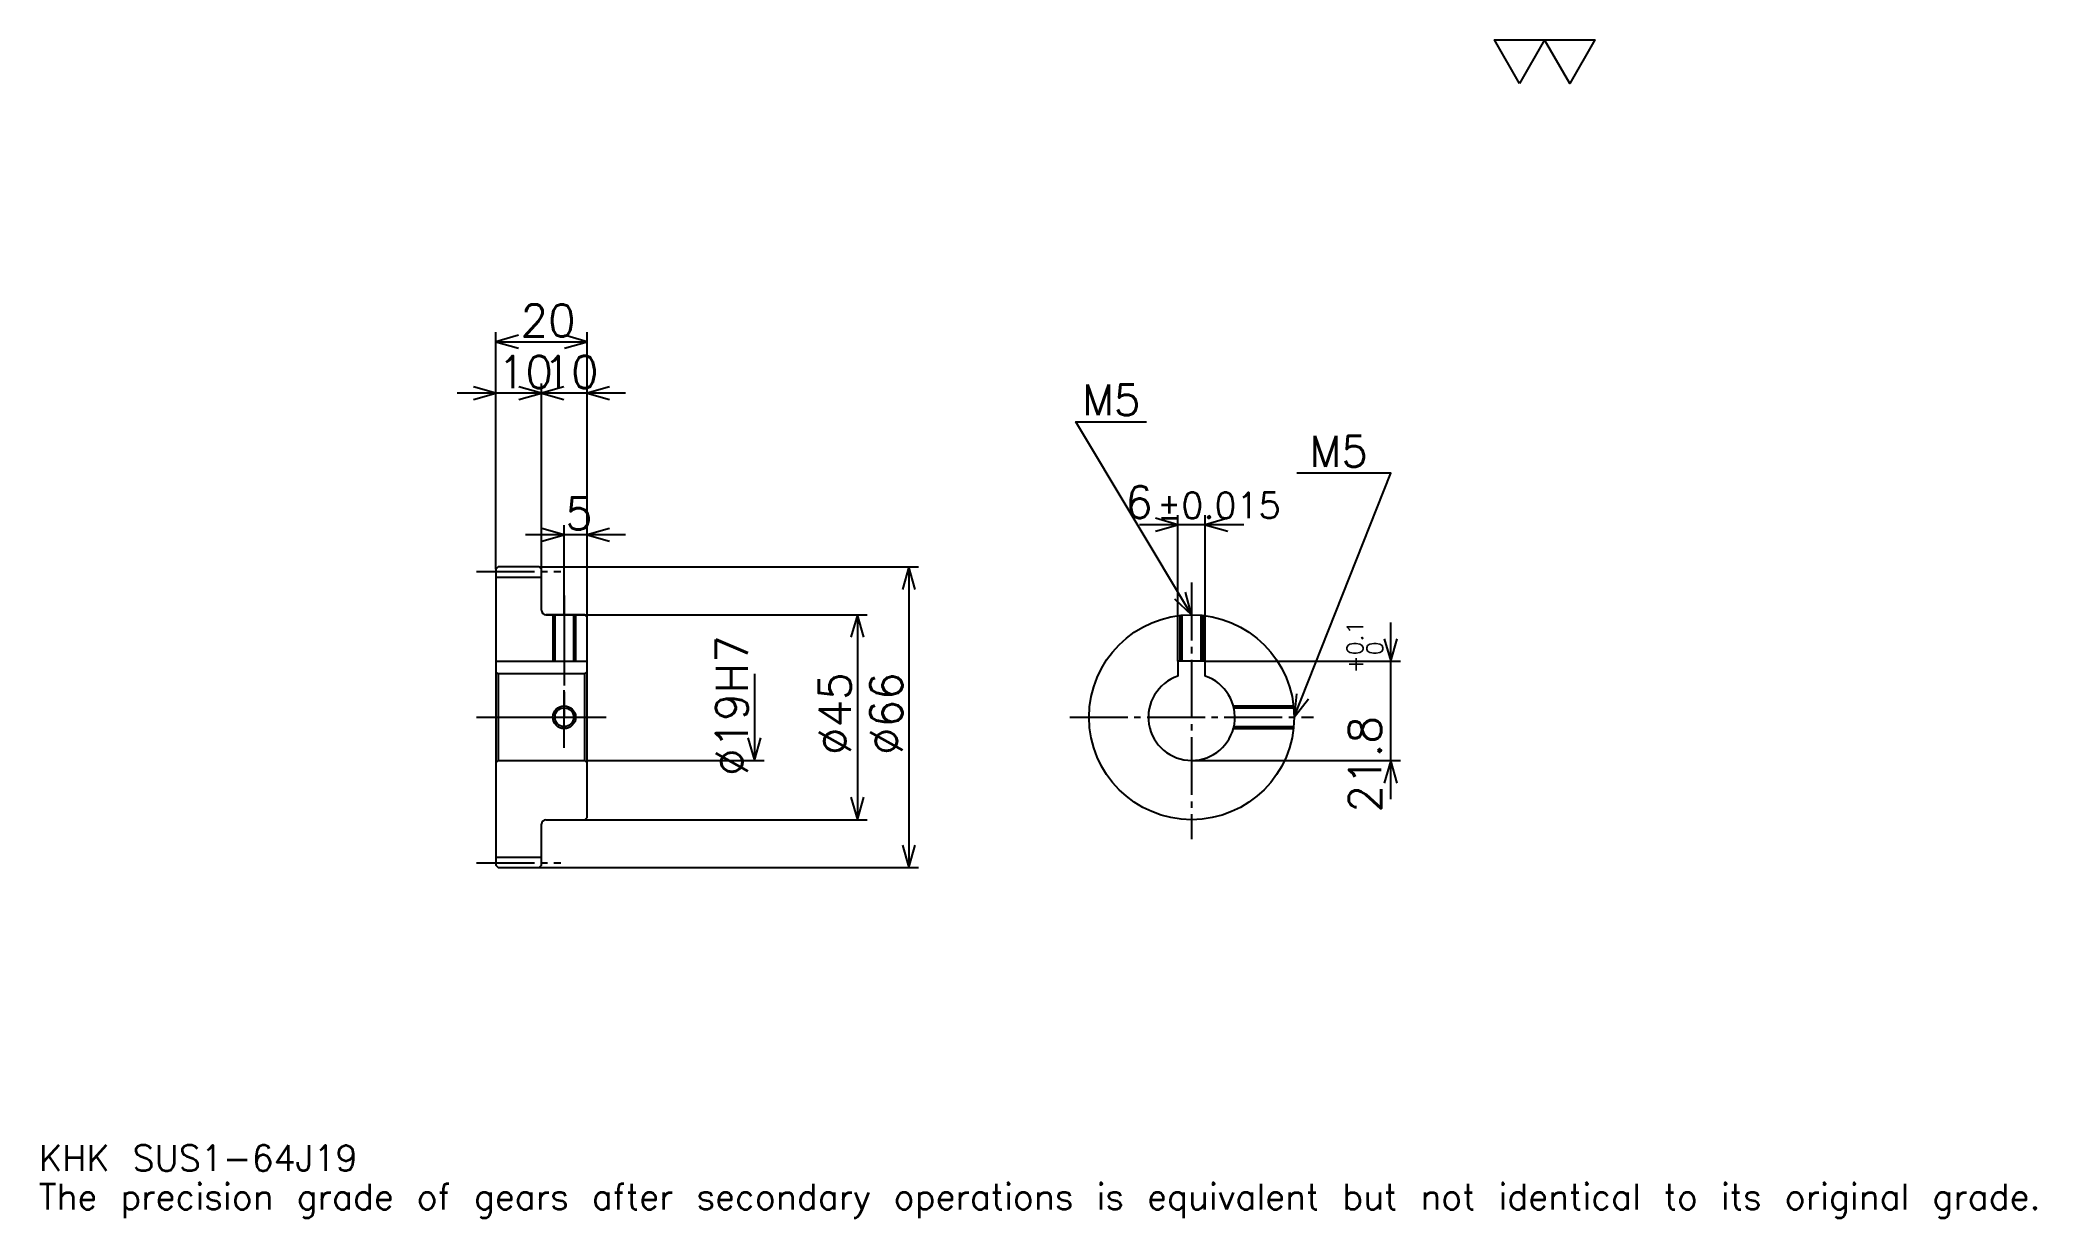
# Model space of a CAD drawing. Extents: x 14 to 453, y 5 to 264.
import ezdxf

# ---------------------------------------------------------------- set-up
doc = ezdxf.new("R2010")
doc.units = 0
doc.linetypes.add('DASHDOT', pattern=[16.95652, 12.717391, -1.413043, 1.413043, -1.413043])
doc.layers.get('0').update_dxf_attribs({"linetype": 'CONTINUOUS'})
doc.layers.add('DASHDOT', color=6, linetype='DASHDOT')
doc.styles.add('KANJI', font='TXT', dxfattribs={"bigfont": 'BIGFONT'})

msp = doc.modelspace()

# ---------------------------------------------------------------- linework, layer by layer
at = {"color": 5}
for p, q in [((114.456528, 148.163055), (114.456528, 199.739136)), ((114.456528, 197.619568), (134.456528, 197.619568)), ((134.456528, 148.163055), (134.456528, 199.739136)), ((124.456528, 148.163055), (124.456528, 188.434784)), ((132.934784, 186.315216), (105.978264, 186.315216)), ((142.934784, 186.315216), (115.978264, 186.315216)), ((264.17392, 127.463051), (264.17392, 159.565216)), ((270.17392, 127.463051), (270.17392, 159.565216)), ((142.934784, 155.228271), (120.978264, 155.228271)), ((129.456528, 148.163055), (129.456528, 157.347824)), ((278.652161, 157.445648), (255.695663, 157.445648)), ((114.456528, 147.663055), (114.456528, 148.163055)), ((123.956528, 148.163055), (134.456528, 148.163055)), ((124.456528, 147.663055), (124.456528, 148.163055)), ((129.456528, 137.663055), (129.456528, 148.163055)), ((129.456528, 137.663055), (129.456528, 148.163055)), ((134.456528, 148.163055), (207.228271, 148.163055)), ((134.456528, 137.163055), (134.456528, 148.163055)), ((205.108704, 148.163055), (205.108704, 82.163048)), ((125.456528, 137.663055), (134.456528, 137.663055)), ((134.456528, 137.663055), (195.92392, 137.663055)), ((193.804352, 137.663055), (193.804352, 92.663048)), ((310.869568, 97.184784), (310.869568, 135.941315)), ((270.17392, 127.463051), (312.989136, 127.463051)), ((171.195663, 124.663048), (171.195663, 105.663048)), ((134.456528, 105.663048), (173.315216, 105.663048)), ((267.17392, 105.663048), (312.989136, 105.663048)), ((125.456528, 92.663048), (134.456528, 92.663048)), ((134.456528, 92.663048), (195.92392, 92.663048)), ((123.956528, 82.163048), (134.456528, 82.163048)), ((134.456528, 82.163048), (207.228271, 82.163048))]:
    msp.add_line(p, q, dxfattribs=at)
at = {"color": 4}
for p, q in [((114.456528, 145.913055), (124.456528, 145.913055)), ((114.456528, 127.463051), (134.456528, 127.463051)), ((114.956528, 124.663048), (114.956528, 105.663048)), ((133.956528, 124.663048), (134.456528, 125.163048)), ((133.956528, 105.663048), (134.456528, 105.163048)), ((114.456528, 84.413048), (124.456528, 84.413048))]:
    msp.add_line(p, q, dxfattribs=at)
at = {"color": 7}
msp.add_lwpolyline([(339.130432, 254.347824), (333.619568, 263.899994), (355.663025, 263.899994), (350.152161, 254.347824), (344.641296, 263.899994), (339.130432, 254.347824)], dxfattribs=at)
at = {"color": 5}
for points in [[(119.402176, 199.032608), (114.456528, 197.619568), (119.402176, 196.206528)], [(129.51088, 196.206528), (134.456528, 197.619568), (129.51088, 199.032608)], [(109.51088, 184.902191), (114.456528, 186.315216), (109.51088, 187.728271)], [(119.51088, 184.902191), (124.456528, 186.315216), (119.51088, 187.728271)], [(129.402176, 187.728271), (124.456528, 186.315216), (129.402176, 184.902191)], [(139.402176, 187.728271), (134.456528, 186.315216), (139.402176, 184.902191)], [(267.17392, 137.663055), (241.739136, 180.054352), (257.282593, 180.054352)], [(289.67392, 115.163048), (310.869568, 168.75), (290.239136, 168.75)], [(259.228271, 156.032608), (264.17392, 157.445648), (259.228271, 158.858704)], [(275.119568, 158.858704), (270.17392, 157.445648), (275.119568, 156.032608)], [(124.51088, 153.815216), (129.456528, 155.228271), (124.51088, 156.641312)], [(139.402176, 156.641312), (134.456528, 155.228271), (139.402176, 153.815216)], [(206.521744, 143.217392), (205.108704, 148.163055), (203.695663, 143.217392)], [(263.417725, 141.17691), (267.17392, 137.663055), (265.841064, 142.63092)], [(195.217392, 132.717392), (193.804352, 137.663055), (192.391312, 132.717392)], [(309.456543, 132.408691), (310.869568, 127.463051), (312.282593, 132.408691)], [(290.178986, 120.281746), (289.67392, 115.163048), (292.806976, 119.242279)], [(169.782623, 110.608704), (171.195663, 105.663048), (172.608704, 110.608704)], [(312.282593, 100.7174), (310.869568, 105.663048), (309.456543, 100.7174)], [(192.391312, 97.608704), (193.804352, 92.663048), (195.217392, 97.608704)], [(203.695663, 87.108704), (205.108704, 82.163048), (206.521744, 87.108704)]]:
    msp.add_lwpolyline(points, dxfattribs=at)
at = {"color": 4}
for points in [[(124.456528, 138.663055), (124.456528, 147.663055), (123.956528, 148.163055), (114.956528, 148.163055), (114.456528, 147.663055), (114.456528, 105.163048)], [(125.456528, 92.663048), (133.956528, 92.663048), (134.456528, 93.163048), (134.456528, 137.163055), (133.956528, 137.663055), (125.456528, 137.663055)], [(126.956528, 137.663055), (126.956528, 127.463051)], [(127.391525, 137.663055), (127.391525, 127.463051)], [(131.52153, 137.663055), (131.52153, 127.463051)], [(131.956528, 137.663055), (131.956528, 127.463051)], [(264.67392, 127.463051), (264.67392, 137.523727)], [(265.108917, 127.463051), (265.108917, 137.568085)], [(269.238922, 127.463051), (269.238922, 137.568085)], [(269.67392, 127.463051), (269.67392, 137.523727)], [(270.17392, 124.176926), (270.17392, 127.463051), (264.17392, 127.463051), (264.17392, 124.176926)], [(114.456528, 105.163048), (114.956528, 105.663048), (133.956528, 105.663048), (133.956528, 124.663048), (114.956528, 124.663048), (114.456528, 125.163048)], [(276.33905, 117.663048), (289.534607, 117.663048)], [(276.446777, 117.22805), (289.578979, 117.22805)], [(276.33905, 112.663048), (289.534607, 112.663048)], [(276.446777, 113.098045), (289.578979, 113.098045)], [(114.456528, 105.163048), (114.456528, 82.663048), (114.956528, 82.163048), (123.956528, 82.163048), (124.456528, 82.663048), (124.456528, 91.663048)]]:
    msp.add_lwpolyline(points, dxfattribs=at)
for centre, radius in [((267.17392, 115.163048), 22.5), ((129.456528, 115.163048), 2.065)]:
    msp.add_circle(centre, radius, dxfattribs=at)
at = {"color": 7}
msp.add_circle((129.456528, 115.163048), 2.5, dxfattribs=at)
at = {"color": 4}
for centre, radius, start, end in [((125.456528, 138.663055), 1, 180, 270), ((267.17392, 115.163048), 9.5, 108.40848033, 71.59151967), ((125.456528, 91.663048), 1, 90, 180)]:
    msp.add_arc(centre, radius, start, end, dxfattribs=at)
at = {"layer": 'DASHDOT', "color": 7}
for p, q in [((110.2174, 147.163055), (128.695663, 147.163055)), ((267.17392, 144.728271), (267.17392, 88.42392)), ((129.456528, 137.663055), (129.456528, 115.163048)), ((110.2174, 115.163048), (138.695663, 115.163048)), ((240.434784, 115.163048), (293.913055, 115.163048)), ((110.2174, 83.163048), (128.695663, 83.163048))]:
    msp.add_line(p, q, dxfattribs=at)
for points in [[(129.456528, 141.902176), (129.456528, 123.223915)], [(129.456528, 108.42392), (129.456528, 121.902176)], [(122.7174, 115.163048), (136.195663, 115.163048)]]:
    msp.add_lwpolyline(points, dxfattribs=at)

# ---------------------------------------------------------------- texts
at = {"color": 7, "style": 'KANJI'}
for s, height, p in [('20', 7.065217, (119.864136, 198.75)), ('10', 7.065217, (114.864136, 187.445648)), ('10', 7.065217, (124.864136, 187.445648)), ('M5', 6.782609, (243.152176, 181.467392)), ('M5', 6.782609, (293.065216, 170.163055)), ('5', 7.065217, (129.660339, 156.358704)), ('6', 7.065217, (252.58992, 158.858704)), ('%%p0.015', 5.652174, (259.583618, 158.858704)), ('KHK SUS1-64J19', 5.652174, (14.130435, 15.543478)), ('The precision grade of gears after secondary operations is equivalent but not identical to its original grade.', 5.652174, (14.130435, 7.065217))]:
    msp.add_text(s, height=height, dxfattribs=at).set_placement(p)
for s, height, p in [('%%c19H7', 7.065217, (169.782623, 102.269028)), ('0.1', 3.532609, (304.793488, 128.775162)), ('+', 3.532609, (304.793488, 124.818642)), ('0', 3.532609, (309.17392, 128.775162)), ('%%c45', 7.065217, (192.391312, 106.86142)), ('%%c66', 7.065217, (203.695663, 106.86142)), ('21.8', 7.065217, (308.75, 94.237579))]:
    msp.add_text(s, height=height, rotation=90, dxfattribs=at).set_placement(p)

doc.saveas('drawing.dxf')
